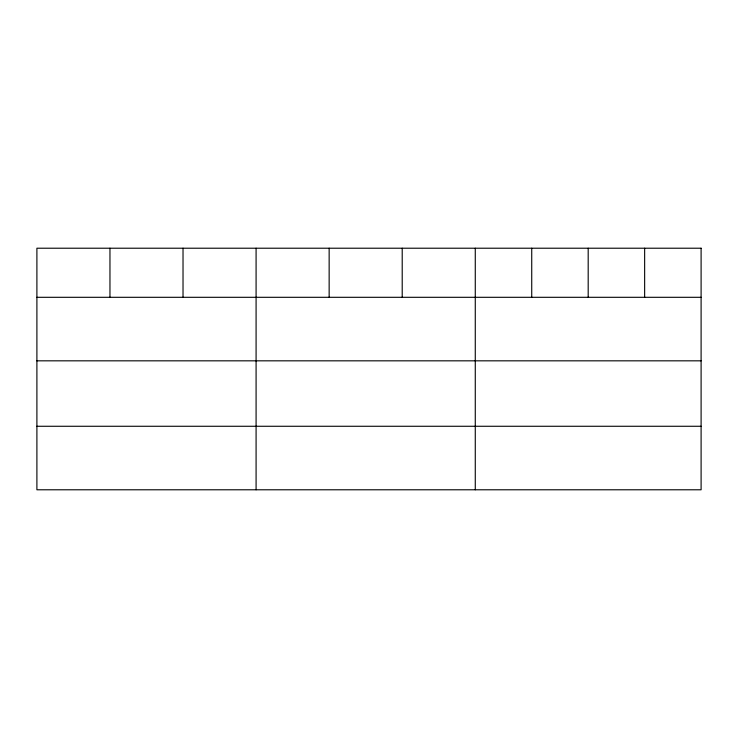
<?xml version="1.0" encoding="UTF-8"?>
<svg xmlns="http://www.w3.org/2000/svg" width="738" height="738" viewBox="0 0 738 738"><rect width="100%" height="100%" fill="white"/><g stroke="black" fill="none" stroke-linecap="round" stroke-linejoin="round"><path stroke-width="1.11" d="M36.9 297.303L701.1 297.303M36.9 360.827L701.1 360.827M36.9 426.269L701.1 426.269M644.643 248.217L644.643 297.303M588.186 248.217L588.186 297.303M531.729 248.217L531.729 297.303M475.272 248.217L475.272 489.783M402.21 248.217L402.21 297.303M329.148 248.217L329.148 297.303M256.086 248.217L256.086 489.783M183.024 248.217L183.024 297.303M109.962 248.217L109.962 297.303M701.1 248.217L36.9 248.217L36.9 489.783L701.1 489.783L701.1 248.217"/></g></svg>
